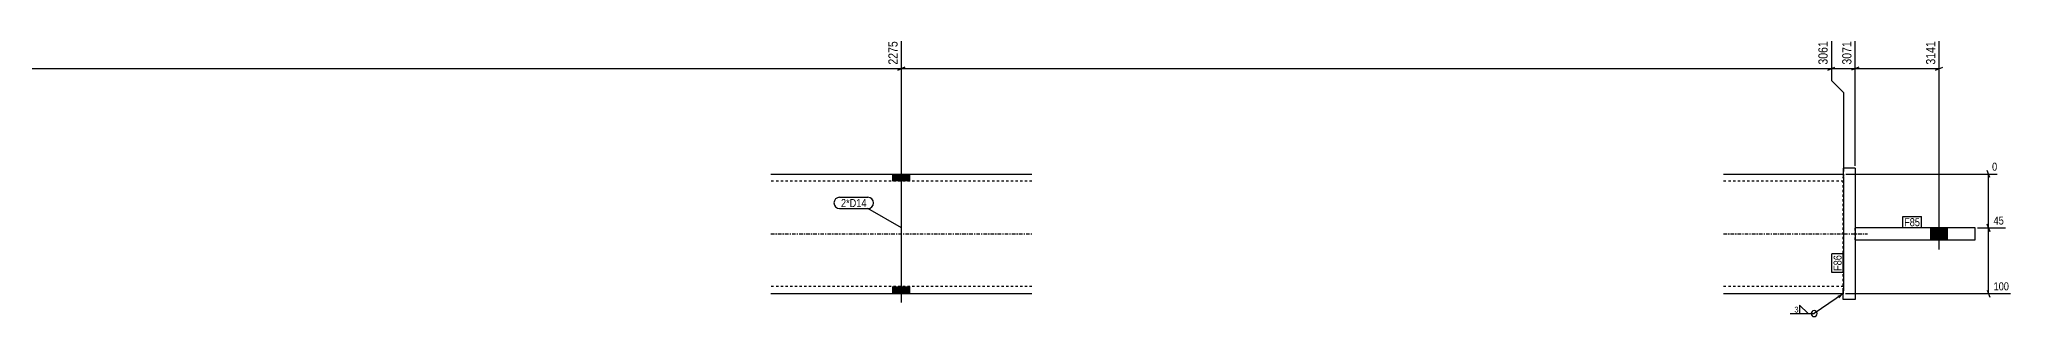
# Model space of a CAD drawing. Header units: millimetres. Extents: x 5 to 25061, y 5 to 1102.
# Drawn here: x 23416 to 25061, y 74 to 306 of the extents above; entities that cross this region are included whole.
import ezdxf

# ---------------------------------------------------------------- set-up
doc = ezdxf.new("R2010")
doc.units = ezdxf.units.MM
doc.linetypes.add('DXK_LINE_DOT2', pattern=[3.9198, 1.9599, -1.9599])
doc.linetypes.add('DXK_LINE_DOT3', pattern=[5.9187, 2.979, -0.9799, 0.9799, -0.9799])
for name, color, linetype in [('MÅLSÆTNING', 7, 'Continuous'), ('STÅL', 7, 'Continuous'), ('TEKST', 7, 'Continuous')]:
    doc.layers.add(name, color=color, linetype=linetype)
doc.styles.add('Arial Narrow', font='ARIALN.TTF', dxfattribs={"height": 0.2})

msp = doc.modelspace()

# ---------------------------------------------------------------- hatches: boundary and pattern name
at = {"layer": 'STÅL', "linetype": 'Continuous'}
for points in [[(24142.5, 193), (24128.5, 193), (24128.5, 187), (24142.5, 187)], [(24142.5, 193), (24128.5, 193), (24128.5, 187), (24142.5, 187)], [(25008.8, 148), (24994.8, 148), (24994.8, 138), (25008.8, 138)], [(25008.8, 148), (24994.8, 148), (24994.8, 138), (25008.8, 138)], [(24142.5, 99), (24128.5, 99), (24128.5, 93), (24142.5, 93)], [(24142.5, 99), (24128.5, 99), (24128.5, 93), (24142.5, 93)]]:
    msp.add_hatch(color=96, dxfattribs=at).paths.add_polyline_path(points)
at = {"layer": 'TEKST', "linetype": 'Continuous'}
msp.add_hatch(color=3, dxfattribs=at).paths.add_polyline_path([(24917, 91.2), (24921.9, 93), (24918.4, 89.1)])

# ---------------------------------------------------------------- linework, layer by layer
at = {"layer": 'MÅLSÆTNING', "color": 7, "linetype": 'Continuous'}
for p, q in [((24135.5, 205), (24135.5, 304)), ((24911.9, 304), (24911.9, 271.1)), ((24931.8, 200), (24931.8, 304)), ((25001.8, 155), (25001.8, 304)), ((21870.5, 281.1), (24135.5, 281.1)), ((24132.5, 279.9), (24138.5, 282.3)), ((24908.9, 279.9), (24914.9, 282.3)), ((24911.9, 281.1), (24931.8, 281.1)), ((24934.8, 282.3), (24928.8, 279.9)), ((24998.8, 279.9), (25004.8, 282.3)), ((24911.9, 271.1), (24921.9, 261.1)), ((24911.9, 271.1), (24921.9, 261.1)), ((24921.9, 261.1), (24921.9, 195)), ((24921.9, 261.1), (24921.9, 195)), ((24923.9, 193), (25050.3, 193)), ((25044.2, 190), (25041.8, 196)), ((25043, 148), (25043, 193)), ((25041.8, 151), (25044.2, 145)), ((25044.2, 145), (25041.8, 151)), ((25033.8, 148), (25057.1, 148)), ((25033.8, 148), (25057.1, 148)), ((25043, 93), (25043, 148)), ((24923.8, 93), (25061.3, 93)), ((25041.8, 96), (25044.2, 90))]:
    msp.add_line(p, q, dxfattribs=at)
at = {"layer": 'STÅL', "color": 96, "linetype": 'Continuous'}
for p, q in [((24135.5, 85.5), (24135.5, 223)), ((24135.5, 85.5), (24135.5, 223)), ((24128.5, 187), (24128.5, 193)), ((24128.5, 187), (24128.5, 193)), ((24142.5, 187), (24142.5, 193)), ((24142.5, 187), (24142.5, 193)), ((25001.8, 130), (25001.8, 178)), ((25001.8, 130), (25001.8, 178)), ((24994.8, 138), (24994.8, 148)), ((24994.8, 138), (24994.8, 148)), ((25008.8, 138), (25008.8, 148)), ((25008.8, 138), (25008.8, 148)), ((24128.5, 93), (24128.5, 99)), ((24128.5, 93), (24128.5, 99)), ((24142.5, 93), (24142.5, 99)), ((24142.5, 93), (24142.5, 99))]:
    msp.add_line(p, q, dxfattribs=at)
at = {"layer": 'STÅL', "color": 2, "linetype": 'Continuous'}
for p, q in [((24921.8, 198), (24921.8, 190.4)), ((24931.8, 198), (24921.8, 198)), ((24931.8, 198), (24931.8, 148)), ((24026.5, 193), (24244.5, 193)), ((24821.8, 193), (24921.9, 193)), ((24921.9, 190.4), (24921.9, 189.4)), ((24921.9, 189.4), (24921.9, 181)), ((24921.9, 181), (24921.9, 95.5)), ((24931.8, 148), (24931.8, 138)), ((25031.8, 148), (24931.8, 148)), ((24931.8, 138), (24931.8, 88)), ((24931.8, 138), (25031.8, 138)), ((25031.8, 138), (25031.8, 148)), ((24026.5, 93), (24244.5, 93)), ((24821.8, 93), (24921.9, 93)), ((24921.8, 88), (24921.8, 95.5)), ((24931.8, 88), (24921.8, 88))]:
    msp.add_line(p, q, dxfattribs=at)
at = {"layer": 'STÅL', "color": 7, "linetype": 'DXK_LINE_DOT2'}
for p, q in [((24244.5, 187), (24026.5, 187)), ((24921.9, 187), (24821.8, 187)), ((24921.8, 95.5), (24921.8, 190.4)), ((24921.9, 193), (24921.9, 190.4)), ((24921.9, 185.6), (24921.9, 181)), ((24931.8, 138), (24931.8, 148)), ((24244.5, 99), (24026.5, 99)), ((24921.9, 99), (24821.8, 99)), ((24921.9, 99), (24921.9, 99.4)), ((24921.9, 93.9), (24921.9, 95.5)), ((24921.9, 93), (24921.9, 93.9))]:
    msp.add_line(p, q, dxfattribs=at)
at = {"layer": 'STÅL', "color": 7, "linetype": 'DXK_LINE_DOT3'}
for p, q in [((24026.5, 143), (24244.5, 143)), ((24821.8, 143), (24941.9, 143))]:
    msp.add_line(p, q, dxfattribs=at)
at = {"layer": 'TEKST', "color": 3, "linetype": 'Continuous'}
msp.add_line((24921.9, 93), (24897.5, 76.3), dxfattribs=at)
for start, end in [(90, 270), (270, 90)]:
    msp.add_arc((24897.5, 76.3), 2.5, start, end, dxfattribs=at)

# ---------------------------------------------------------------- wipeouts: each hides what was drawn before it
at = {"color": 0}
for points in [[(24106.4, 165.4), (24106.4, 172.4), (24085.1, 172.4), (24085.1, 165.4)], [(24884.4, 76.9), (24884.4, 82.7), (24880.6, 82.7), (24880.6, 76.9)]]:
    msp.add_wipeout(points, dxfattribs=at).dxf.layer = 'TEKST'

# ---------------------------------------------------------------- next in the draw order: linework, layer by layer
at = {"layer": 'TEKST', "color": 3, "linetype": 'Continuous'}
for p, q in [((24892.6, 76.3), (24885.4, 83.4)), ((24885.4, 83.4), (24885.4, 76.3)), ((24877.5, 76.3), (24897.5, 76.3)), ((24885.4, 76.3), (24892.6, 76.3))]:
    msp.add_line(p, q, dxfattribs=at)

# ---------------------------------------------------------------- next in the draw order: texts
at = {"layer": 'TEKST', "color": 3, "style": 'Arial Narrow'}
msp.add_text('3', height=4.77, dxfattribs=at).set_placement((24881, 77.3))

# ---------------------------------------------------------------- next in the draw order: wipeouts: each hides what was drawn before it
at = {"color": 0, "linetype": 'Continuous'}
for points in [[(24133.9, 305.6), (24122.7, 305.6), (24122.7, 282.9), (24133.9, 282.9)], [(24930.2, 305.6), (24919, 305.6), (24919, 282.9), (24930.2, 282.9)], [(25051.7, 194.4), (25051.7, 204.2), (25044.6, 204.2), (25044.6, 194.4)], [(25057.2, 149.4), (25057.2, 159.2), (25045.9, 159.2), (25045.9, 149.4)], [(25061.5, 94.4), (25061.5, 104.2), (25045.9, 104.2), (25045.9, 94.4)]]:
    msp.add_wipeout(points, dxfattribs=at).dxf.layer = 'MÅLSÆTNING'
at = {"color": 0}
for points in [[(24106.4, 165.4), (24106.4, 172.4), (24085.1, 172.4), (24085.1, 165.4)], [(24985.8, 149.4), (24985.8, 156.4), (24972.6, 156.4), (24972.6, 149.4)], [(24920.4, 125.2), (24913.4, 125.2), (24913.4, 112), (24920.4, 112)]]:
    msp.add_wipeout(points, dxfattribs=at).dxf.layer = 'TEKST'

# ---------------------------------------------------------------- next in the draw order: linework, layer by layer
at = {"layer": 'MÅLSÆTNING', "color": 7, "linetype": 'Continuous'}
for p, q in [((24135.5, 205), (24135.5, 304)), ((24911.9, 304), (24911.9, 271.1)), ((24931.8, 200), (24931.8, 304)), ((24138.5, 282.3), (24132.5, 279.9)), ((24135.5, 281.1), (24911.9, 281.1)), ((24908.9, 279.9), (24914.9, 282.3)), ((24934.8, 282.3), (24928.8, 279.9)), ((24931.8, 281.1), (25001.8, 281.1))]:
    msp.add_line(p, q, dxfattribs=at)
at = {"layer": 'TEKST', "color": 7, "linetype": 'Continuous'}
for p, q in [((24083.9, 173.6), (24107.6, 173.6)), ((24083.9, 164.2), (24107.6, 164.2)), ((24135.5, 148), (24107.6, 164.2))]:
    msp.add_line(p, q, dxfattribs=at)
for centre, start, end in [((24083.9, 168.9), 90, 270), ((24107.6, 168.9), 270, 90)]:
    msp.add_arc(centre, 4.7, start, end, dxfattribs=at)

# ---------------------------------------------------------------- next in the draw order: texts
at = {"layer": 'MÅLSÆTNING', "color": 3, "linetype": 'Continuous', "style": 'Arial Narrow'}
for s, p in [('2275', (24132.3, 284.5)), ('3071', (24928.6, 284.5))]:
    msp.add_text(s, height=7.64, rotation=90.0002, dxfattribs=at).set_placement(p)
for s, p in [('0', (25046, 195.8)), ('45', (25047.3, 150.8)), ('100', (25047.3, 95.8))]:
    msp.add_text(s, height=6.68, dxfattribs=at).set_placement(p)
at = {"layer": 'TEKST', "color": 3, "style": 'Arial Narrow'}
msp.add_text('2*D14', height=6.68, dxfattribs=at).set_placement((24085.1, 165.4))

# ---------------------------------------------------------------- next in the draw order: wipeouts: each hides what was drawn before it
at = {"color": 0}
for points in [[(24985.8, 149.4), (24985.8, 156.4), (24972.6, 156.4), (24972.6, 149.4)], [(24920.4, 125.2), (24913.4, 125.2), (24913.4, 112), (24920.4, 112)]]:
    msp.add_wipeout(points, dxfattribs=at).dxf.layer = 'TEKST'

# ---------------------------------------------------------------- next in the draw order: linework, layer by layer
at = {"layer": 'TEKST', "color": 7, "linetype": 'Continuous'}
for p, q in [((24971.4, 157.6), (24987, 157.6)), ((24971.4, 148.2), (24971.4, 157.6)), ((24971.4, 148.2), (24987, 148.2)), ((24987, 148.2), (24987, 157.6)), ((24912.2, 110.8), (24912.2, 126.4)), ((24921.6, 126.4), (24912.2, 126.4)), ((24921.6, 110.8), (24921.6, 126.4)), ((24921.6, 110.8), (24912.2, 110.8))]:
    msp.add_line(p, q, dxfattribs=at)

# ---------------------------------------------------------------- next in the draw order: texts
at = {"layer": 'TEKST', "color": 3, "style": 'Arial Narrow'}
msp.add_text('F85', height=6.68, dxfattribs=at).set_placement((24972.6, 149.4))
msp.add_text('F86', height=6.68, rotation=90.0002, dxfattribs=at).set_placement((24920.4, 112))

# ---------------------------------------------------------------- next in the draw order: wipeouts: each hides what was drawn before it
at = {"color": 0, "linetype": 'Continuous'}
for points in [[(24910.3, 305.6), (24899.1, 305.6), (24899.1, 282.9), (24910.3, 282.9)], [(25000.2, 305.6), (24989, 305.6), (24989, 282.9), (25000.2, 282.9)]]:
    msp.add_wipeout(points, dxfattribs=at).dxf.layer = 'MÅLSÆTNING'

# ---------------------------------------------------------------- next in the draw order: texts
at = {"layer": 'MÅLSÆTNING', "color": 3, "linetype": 'Continuous', "style": 'Arial Narrow'}
for s, p in [('3061', (24908.7, 284.5)), ('3141', (24998.6, 284.5))]:
    msp.add_text(s, height=7.64, rotation=90.0002, dxfattribs=at).set_placement(p)

doc.saveas('drawing.dxf')
